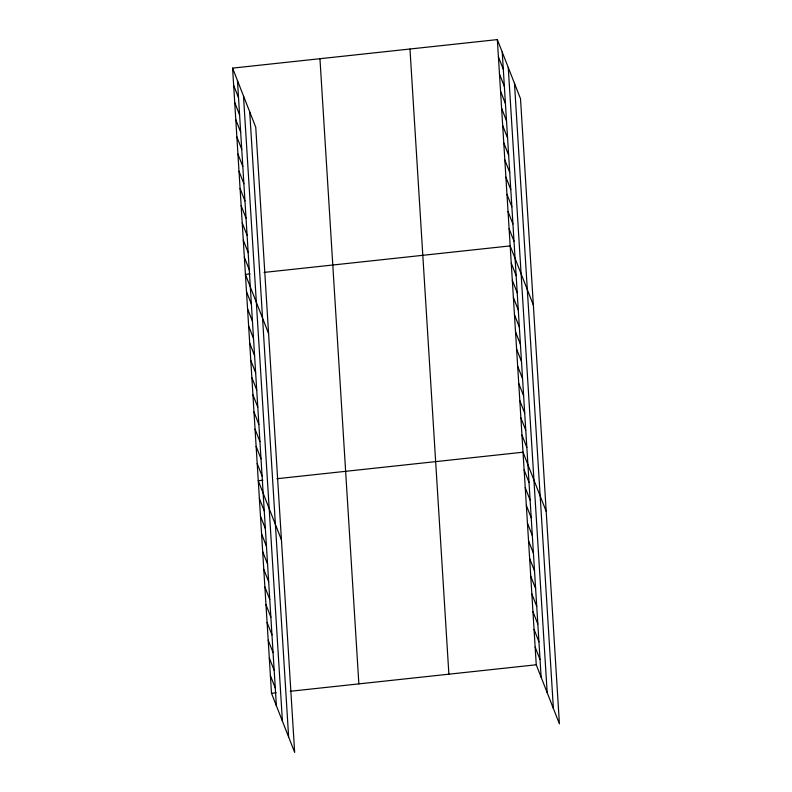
<?xml version="1.0" encoding="UTF-8"?>
<svg xmlns="http://www.w3.org/2000/svg" width="792" height="792" viewBox="0 0 792 792"><rect width="100%" height="100%" fill="white"/><g stroke="black" fill="none" stroke-linecap="round" stroke-linejoin="round"><path stroke-width="1.19" d="M232.581 68.122L255.747 127.225L294.664 752.4L271.498 693.297L232.581 68.122L497.336 39.6L520.502 98.703L559.419 723.878L536.253 664.775L497.336 39.6M250.084 273.923L245.421 274.428L268.587 333.531M264.063 272.418L510.177 245.906L533.343 305.019M262.924 480.229L258.261 480.734L281.427 539.837M276.903 478.724L523.027 452.212L546.183 511.325M271.498 693.297L276.161 692.792M290.139 691.287L536.253 664.775M498.406 56.796L503.296 69.26M499.475 73.983L504.365 86.447M500.544 91.179L505.435 103.643M501.623 108.365L506.504 120.829M502.692 125.562L507.573 138.026M503.762 142.758L508.642 155.222M504.831 159.944L509.711 172.409M505.9 177.141L510.781 189.605M506.969 194.327L511.85 206.791M508.038 211.523L512.929 223.988M509.108 228.72L513.998 241.174M511.256 263.102L516.137 275.567M512.325 280.289L517.206 292.753M513.394 297.485L518.275 309.949M514.463 314.672L519.344 327.136M515.533 331.868L520.413 344.332M516.602 349.064L521.482 361.528M517.671 366.25L522.562 378.715M518.74 383.447L523.631 395.911M519.809 400.633L524.7 413.097M520.879 417.829L525.769 430.294M521.958 435.026L526.838 447.49M524.126 469.923L529.007 482.387M525.225 487.644L530.115 500.108M526.333 505.355L531.214 517.819M527.432 523.067L532.323 535.531M528.541 540.778L533.422 553.242M529.64 558.499L534.521 570.953M530.739 576.21L535.63 588.674M531.848 593.921L536.728 606.385M532.947 611.632L537.827 624.096M534.046 629.343L538.936 641.807M535.154 647.064L540.035 659.528M233.65 85.308L238.531 97.772M234.719 102.505L239.61 114.969M235.788 119.701L240.679 132.155M236.857 136.887L241.748 149.351M237.937 154.084L242.817 166.548M239.006 171.27L243.886 183.734M240.075 188.466L244.956 200.93M241.144 205.653L246.025 218.117M242.213 222.849L247.094 235.313M243.283 240.045L248.163 252.509M244.352 257.232L249.242 269.696M246.49 291.614L251.381 304.078M247.559 308.811L252.45 321.275M248.638 326.007L253.519 338.471M249.708 343.193L254.588 355.657M250.777 360.39L255.658 372.854M251.846 377.576L256.727 390.04M252.915 394.772L257.796 407.237M253.984 411.969L258.865 424.433M255.054 429.155L259.944 441.619M256.123 446.351L261.013 458.815M257.192 463.538L262.083 476.002M259.37 498.445L264.251 510.909M260.469 516.156L265.36 528.62M261.578 533.877L266.458 546.341M262.677 551.588L267.557 564.053M263.776 569.299L268.666 581.764M264.884 587.011L269.765 599.475M265.983 604.722L270.874 617.186M267.092 622.443L271.973 634.907M268.191 640.154L273.072 652.618M269.29 657.865L274.18 670.329M270.399 675.576L275.279 688.04M514.473 83.318L553.39 708.484M508.256 67.459L547.173 692.634M502.227 52.064L541.144 677.239M409.969 49.015L448.886 674.18M319.948 58.707L358.865 683.882M249.708 111.83L288.635 737.005M243.5 95.981L282.417 721.146M237.461 80.586L276.378 705.761"/></g></svg>
